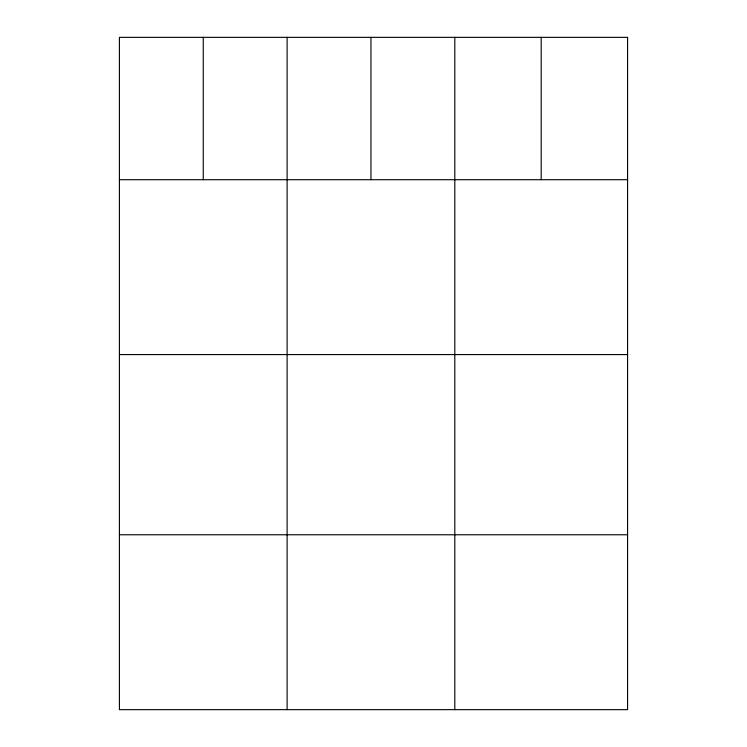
<?xml version="1.0" encoding="UTF-8"?>
<svg xmlns="http://www.w3.org/2000/svg" width="747" height="747" viewBox="0 0 747 747"><rect width="100%" height="100%" fill="white"/><g stroke="black" fill="none" stroke-linecap="round" stroke-linejoin="round"><path stroke-width="1.12" d="M119.417 179.7L627.583 179.7M119.417 354.582L627.583 354.582M119.417 534.768L627.583 534.768M541.192 37.35L541.192 179.7M454.811 37.35L454.811 709.65M370.96 37.35L370.96 179.7M287.109 37.35L287.109 709.65M203.259 37.35L203.259 179.7M627.583 37.35L119.417 37.35L119.417 709.65L627.583 709.65L627.583 37.35"/></g></svg>
